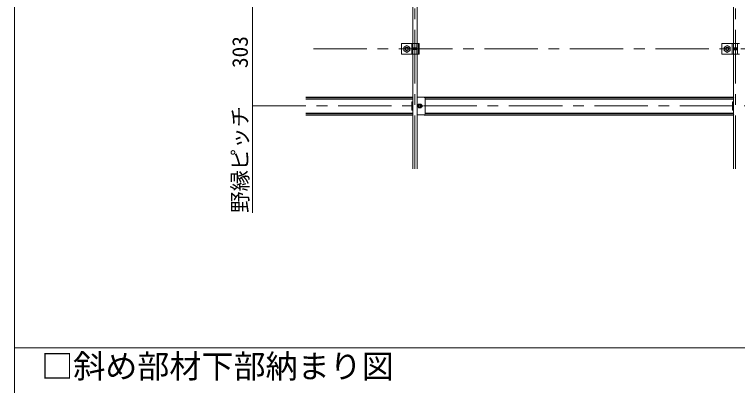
# Model space of a CAD drawing. Units: millimetres at full size, sheet at 1:30; details may follow other scales. Extents: x -5790 to 5910, y -4184 to 4114.
# Drawn here: x -5790 to -3760, y 78 to 1120 of the extents above; entities that cross this region are included whole.
import ezdxf
from ezdxf.enums import TextEntityAlignment as Align

# ---------------------------------------------------------------- set-up
doc = ezdxf.new("R2010")
doc.units = ezdxf.units.MM
doc.header["$LTSCALE"] = 30
for name, pattern in [('CHAIN1', [8, 5, -1, 1, -1]), ('DASHED1', [1.8, 1.2, -0.6]), ('DASHED2', [3, 2, -1])]:
    doc.linetypes.add(name, pattern=pattern)
for name, color, linetype, lineweight in [('4-0_中心線', 4, 'CHAIN1', 9), ('4-1_吊り材', 7, 'Continuous', 18), ('4-2_野縁受け', 3, 'Continuous', 18), ('4-3_野縁', 2, 'Continuous', 25), ('4-5_寸法', 4, 'Continuous', 9), ('4-A_クリップ', 7, 'Continuous', 18), ('4-B_ビス', 7, 'Continuous', 18), ('F-2', 3, 'Continuous', 18), ('F-6_文字', 7, 'Continuous', 18)]:
    doc.layers.add(name, color=color, linetype=linetype, lineweight=lineweight)
doc.styles.add('ＭＳ ゴシック', font='')
doc.styles.get('ＭＳ ゴシック').set_extended_font_data('MS Gothic')

msp = doc.modelspace()

# ---------------------------------------------------------------- linework, layer by layer
at = {"layer": '4-0_中心線'}
for p, q in [((-4665.78, 686.31), (-4665.78, 3310.31)), ((-3765.78, 686.31), (-3765.78, 3310.31)), ((-4950.79, 1023.31), (-2409.78, 1023.31)), ((-5121.78, 862.81), (-2580.78, 862.81))]:
    msp.add_line(p, q, dxfattribs=at)
at = {"layer": '4-1_吊り材', "linetype": 'DASHED2'}
for p, q in [((-4674.98, 1008.31), (-4674.98, 1038.31)), ((-3774.98, 1008.31), (-3774.98, 1038.31))]:
    msp.add_line(p, q, dxfattribs=at)
at = {"layer": '4-1_吊り材'}
for p, q in [((-4671.78, 1008.31), (-4671.78, 1038.31)), ((-4660.28, 1008.31), (-4660.28, 1038.31)), ((-4657.03, 1008.31), (-4657.03, 1038.31)), ((-4654.12, 1008.31), (-4654.12, 1038.31)), ((-3771.78, 1008.31), (-3771.78, 1038.31)), ((-3760.28, 1008.31), (-3760.28, 1038.31)), ((-4697.28, 1018.4), (-4688.78, 1013.5)), ((-4688.78, 1013.5), (-4680.28, 1018.4)), ((-4680.28, 1018.4), (-4680.28, 1028.22)), ((-3797.28, 1018.4), (-3788.78, 1013.5)), ((-3788.78, 1013.5), (-3780.28, 1018.4)), ((-3780.28, 1018.4), (-3780.28, 1028.22)), ((-4703.78, 1008.31), (-4654.12, 1008.31)), ((-3803.78, 1008.31), (-3754.12, 1008.31))]:
    msp.add_line(p, q, dxfattribs=at)
for points in [[(-4654.12, 1038.31), (-4703.78, 1038.31), (-4703.78, 1008.31)], [(-3754.12, 1038.31), (-3803.78, 1038.31), (-3803.78, 1008.31)], [(-4697.28, 1018.4), (-4697.28, 1028.22), (-4688.78, 1033.13), (-4680.28, 1028.22)], [(-3797.28, 1018.4), (-3797.28, 1028.22), (-3788.78, 1033.13), (-3780.28, 1028.22)]]:
    msp.add_lwpolyline(points, dxfattribs=at)
for centre, radius in [((-4688.78, 1023.31), 8.5), ((-4688.78, 1023.31), 4.76), ((-3788.78, 1023.31), 8.5), ((-3788.78, 1023.31), 4.76)]:
    msp.add_circle(centre, radius, dxfattribs=at)
at = {"layer": '4-1_吊り材', "linetype": 'DASHED1'}
for centre in [(-4688.78, 1023.31), (-3788.78, 1023.31)]:
    msp.add_circle(centre, 4.25, dxfattribs=at)
at = {"layer": '4-2_野縁受け'}
for p, q in [((-4671.78, 1038.31), (-4671.78, 1908.31)), ((-4659.78, 1038.31), (-4659.78, 1908.31)), ((-3771.78, 1038.31), (-3771.78, 1908.31)), ((-4671.78, 686.31), (-4671.78, 1008.31)), ((-4659.78, 686.31), (-4659.78, 1008.31)), ((-3771.78, 686.31), (-3771.78, 1008.31))]:
    msp.add_line(p, q, dxfattribs=at)
at = {"layer": '4-3_野縁'}
for p, q in [((-4971.78, 887.81), (-4671.78, 887.81)), ((-4971.78, 882.81), (-4671.78, 882.81)), ((-4639.78, 887.81), (-3771.78, 887.81)), ((-4636.78, 882.81), (-3771.78, 882.81)), ((-4971.78, 842.81), (-4671.78, 842.81)), ((-4971.78, 837.81), (-4671.78, 837.81)), ((-4639.78, 837.81), (-3771.78, 837.81)), ((-4636.78, 842.81), (-3771.78, 842.81))]:
    msp.add_line(p, q, dxfattribs=at)
at = {"layer": '4-5_寸法'}
msp.add_line((-5121.78, 562.81), (-5121.78, 1165.81), dxfattribs=at)
at = {"layer": '4-A_クリップ'}
for p, q in [((-4639.78, 887.81), (-4659.78, 887.81)), ((-4636.78, 840.81), (-4636.78, 884.81)), ((-4636.78, 883.53), (-4636.78, 842.09)), ((-3768.78, 886.16), (-3768.46, 886.16)), ((-4671.78, 850.82), (-4674.08, 850.82)), ((-4659.78, 837.81), (-4639.78, 837.81)), ((-3771.78, 850.82), (-3774.08, 850.82)), ((-3768.46, 839.46), (-3768.78, 839.46))]:
    msp.add_line(p, q, dxfattribs=at)
for points in [[(-4674.08, 850.82), (-4674.08, 874.82), (-4671.78, 874.82)], [(-3774.08, 850.82), (-3774.08, 874.82), (-3771.78, 874.82)]]:
    msp.add_lwpolyline(points, dxfattribs=at)
for centre, radius, start, end in [((-4639.78, 884.81), 3, 0, 90), ((-4656.53, 862.81), 3.25, 94.04304, 265.95748), ((-4648.03, 862.81), 3.25, 274.042, 85.95748), ((-4639.78, 840.81), 3, 270, 0)]:
    msp.add_arc(centre, radius, start, end, dxfattribs=at)
at = {"layer": '4-B_ビス'}
for p, q in [((-4671.78, 1025.55), (-4671.72, 1025.49)), ((-4671.78, 1020.86), (-4671.72, 1020.8)), ((-4671.72, 1025.49), (-4671.41, 1021.11)), ((-4671.72, 1020.8), (-4671.41, 1021.11)), ((-4671.41, 1025.49), (-4671.09, 1021.11)), ((-4670.78, 1025.49), (-4670.47, 1021.11)), ((-4670.78, 1025.49), (-4670.47, 1025.49)), ((-4670.47, 1025.49), (-4670.16, 1025.8)), ((-4670.47, 1025.49), (-4670.16, 1021.11)), ((-4670.47, 1021.11), (-4670.16, 1021.11)), ((-4670.16, 1025.8), (-4669.84, 1025.49)), ((-4669.84, 1025.49), (-4669.53, 1021.11)), ((-4669.53, 1025.49), (-4669.22, 1021.11)), ((-4668.91, 1025.49), (-4668.59, 1021.11)), ((-4668.59, 1025.49), (-4668.28, 1021.11)), ((-4667.97, 1025.49), (-4667.66, 1021.11)), ((-4667.66, 1025.49), (-4667.34, 1021.11)), ((-4667.03, 1025.49), (-4666.72, 1021.11)), ((-4666.72, 1025.49), (-4666.41, 1021.11)), ((-4666.09, 1025.49), (-4665.78, 1021.11)), ((-4665.78, 1025.49), (-4665.47, 1021.11)), ((-4665.16, 1025.49), (-4664.84, 1021.11)), ((-4664.84, 1025.49), (-4664.53, 1021.11)), ((-4664.22, 1025.49), (-4663.91, 1021.11)), ((-4664.22, 1025.49), (-4663.91, 1025.49)), ((-4663.91, 1025.49), (-4663.59, 1025.8)), ((-4663.91, 1025.49), (-4663.59, 1021.11)), ((-4663.91, 1021.11), (-4663.59, 1021.11)), ((-4663.59, 1025.8), (-4663.28, 1025.49)), ((-4663.28, 1025.49), (-4662.97, 1021.11)), ((-4662.97, 1025.49), (-4662.66, 1021.11)), ((-4662.34, 1025.49), (-4662.03, 1021.11)), ((-4662.03, 1025.49), (-4661.72, 1021.11)), ((-4661.41, 1025.49), (-4661.09, 1021.11)), ((-4661.09, 1025.49), (-4660.78, 1021.11)), ((-4660.47, 1025.49), (-4660.28, 1025.49)), ((-4660.47, 1025.49), (-4660.28, 1022.88)), ((-4660.47, 1020.8), (-4660.28, 1020.99)), ((-4653.53, 1019.83), (-4653.53, 1026.76)), ((-3771.78, 1025.55), (-3771.72, 1025.49)), ((-3771.78, 1020.86), (-3771.72, 1020.8)), ((-3771.72, 1025.49), (-3771.41, 1021.11)), ((-3771.72, 1020.8), (-3771.41, 1021.11)), ((-3771.41, 1025.49), (-3771.09, 1021.11)), ((-3770.78, 1025.49), (-3770.47, 1021.11)), ((-3770.78, 1025.49), (-3770.47, 1025.49)), ((-3770.47, 1025.49), (-3770.16, 1025.8)), ((-3770.47, 1025.49), (-3770.16, 1021.11)), ((-3770.47, 1021.11), (-3770.16, 1021.11)), ((-3770.16, 1025.8), (-3769.84, 1025.49)), ((-3769.84, 1025.49), (-3769.53, 1021.11)), ((-3769.53, 1025.49), (-3769.22, 1021.11)), ((-3768.91, 1025.49), (-3768.59, 1021.11)), ((-3768.59, 1025.49), (-3768.28, 1021.11)), ((-3767.97, 1025.49), (-3767.66, 1021.11)), ((-3767.66, 1025.49), (-3767.34, 1021.11)), ((-3767.03, 1025.49), (-3766.72, 1021.11)), ((-3766.72, 1025.49), (-3766.41, 1021.11)), ((-3766.09, 1025.49), (-3765.78, 1021.11)), ((-3765.78, 1025.49), (-3765.47, 1021.11)), ((-3765.16, 1025.49), (-3764.84, 1021.11)), ((-3764.84, 1025.49), (-3764.53, 1021.11)), ((-3764.22, 1025.49), (-3763.91, 1021.11)), ((-3764.22, 1025.49), (-3763.91, 1025.49)), ((-3763.91, 1025.49), (-3763.59, 1025.8)), ((-3763.91, 1025.49), (-3763.59, 1021.11)), ((-3763.91, 1021.11), (-3763.59, 1021.11)), ((-3763.59, 1025.8), (-3763.28, 1025.49)), ((-3763.28, 1025.49), (-3762.97, 1021.11)), ((-3762.97, 1025.49), (-3762.66, 1021.11)), ((-3762.34, 1025.49), (-3762.03, 1021.11)), ((-3762.03, 1025.49), (-3761.72, 1021.11)), ((-3761.41, 1025.49), (-3761.09, 1021.11)), ((-3761.09, 1025.49), (-3760.78, 1021.11)), ((-3760.47, 1025.49), (-3760.28, 1025.49)), ((-3760.47, 1025.49), (-3760.28, 1022.88)), ((-3760.47, 1020.8), (-3760.28, 1020.99))]:
    msp.add_line(p, q, dxfattribs=at)
for points in [[(-4671.72, 1025.49), (-4671.41, 1025.49), (-4671.09, 1025.8), (-4670.78, 1025.49)], [(-4671.41, 1021.11), (-4671.09, 1021.11), (-4670.78, 1020.8), (-4670.47, 1021.11)], [(-4670.16, 1021.11), (-4669.84, 1020.8), (-4669.53, 1021.11)], [(-4669.84, 1025.49), (-4669.53, 1025.49), (-4669.22, 1025.8), (-4668.91, 1025.49)], [(-4669.53, 1021.11), (-4669.22, 1021.11), (-4668.91, 1020.8), (-4668.59, 1021.11)], [(-4668.91, 1025.49), (-4668.59, 1025.49), (-4668.28, 1025.8), (-4667.97, 1025.49)], [(-4668.59, 1021.11), (-4668.28, 1021.11), (-4667.97, 1020.8), (-4667.66, 1021.11)], [(-4667.97, 1025.49), (-4667.66, 1025.49), (-4667.34, 1025.8), (-4667.03, 1025.49)], [(-4667.66, 1021.11), (-4667.34, 1021.11), (-4667.03, 1020.8), (-4666.72, 1021.11)], [(-4667.03, 1025.49), (-4666.72, 1025.49), (-4666.41, 1025.8), (-4666.09, 1025.49)], [(-4666.72, 1021.11), (-4666.41, 1021.11), (-4666.09, 1020.8), (-4665.78, 1021.11)], [(-4666.09, 1025.49), (-4665.78, 1025.49), (-4665.47, 1025.8), (-4665.16, 1025.49)], [(-4665.78, 1021.11), (-4665.47, 1021.11), (-4665.16, 1020.8), (-4664.84, 1021.11)], [(-4665.16, 1025.49), (-4664.84, 1025.49), (-4664.53, 1025.8), (-4664.22, 1025.49)], [(-4664.84, 1021.11), (-4664.53, 1021.11), (-4664.22, 1020.8), (-4663.91, 1021.11)], [(-4663.59, 1021.11), (-4663.28, 1020.8), (-4662.97, 1021.11)], [(-4663.28, 1025.49), (-4662.97, 1025.49), (-4662.66, 1025.8), (-4662.34, 1025.49)], [(-4662.97, 1021.11), (-4662.66, 1021.11), (-4662.34, 1020.8), (-4662.03, 1021.11)], [(-4662.34, 1025.49), (-4662.03, 1025.49), (-4661.72, 1025.8), (-4661.41, 1025.49)], [(-4662.03, 1021.11), (-4661.72, 1021.11), (-4661.41, 1020.8), (-4661.09, 1021.11)], [(-4661.41, 1025.49), (-4661.09, 1025.49), (-4660.78, 1025.8), (-4660.47, 1025.49)], [(-4661.09, 1021.11), (-4660.78, 1021.11), (-4660.47, 1020.8)], [(-3771.72, 1025.49), (-3771.41, 1025.49), (-3771.09, 1025.8), (-3770.78, 1025.49)], [(-3771.41, 1021.11), (-3771.09, 1021.11), (-3770.78, 1020.8), (-3770.47, 1021.11)], [(-3770.16, 1021.11), (-3769.84, 1020.8), (-3769.53, 1021.11)], [(-3769.84, 1025.49), (-3769.53, 1025.49), (-3769.22, 1025.8), (-3768.91, 1025.49)], [(-3769.53, 1021.11), (-3769.22, 1021.11), (-3768.91, 1020.8), (-3768.59, 1021.11)], [(-3768.91, 1025.49), (-3768.59, 1025.49), (-3768.28, 1025.8), (-3767.97, 1025.49)], [(-3768.59, 1021.11), (-3768.28, 1021.11), (-3767.97, 1020.8), (-3767.66, 1021.11)], [(-3767.97, 1025.49), (-3767.66, 1025.49), (-3767.34, 1025.8), (-3767.03, 1025.49)], [(-3767.66, 1021.11), (-3767.34, 1021.11), (-3767.03, 1020.8), (-3766.72, 1021.11)], [(-3767.03, 1025.49), (-3766.72, 1025.49), (-3766.41, 1025.8), (-3766.09, 1025.49)], [(-3766.72, 1021.11), (-3766.41, 1021.11), (-3766.09, 1020.8), (-3765.78, 1021.11)], [(-3766.09, 1025.49), (-3765.78, 1025.49), (-3765.47, 1025.8), (-3765.16, 1025.49)], [(-3765.78, 1021.11), (-3765.47, 1021.11), (-3765.16, 1020.8), (-3764.84, 1021.11)], [(-3765.16, 1025.49), (-3764.84, 1025.49), (-3764.53, 1025.8), (-3764.22, 1025.49)], [(-3764.84, 1021.11), (-3764.53, 1021.11), (-3764.22, 1020.8), (-3763.91, 1021.11)], [(-3763.59, 1021.11), (-3763.28, 1020.8), (-3762.97, 1021.11)], [(-3763.28, 1025.49), (-3762.97, 1025.49), (-3762.66, 1025.8), (-3762.34, 1025.49)], [(-3762.97, 1021.11), (-3762.66, 1021.11), (-3762.34, 1020.8), (-3762.03, 1021.11)], [(-3762.34, 1025.49), (-3762.03, 1025.49), (-3761.72, 1025.8), (-3761.41, 1025.49)], [(-3762.03, 1021.11), (-3761.72, 1021.11), (-3761.41, 1020.8), (-3761.09, 1021.11)], [(-3761.41, 1025.49), (-3761.09, 1025.49), (-3760.78, 1025.8), (-3760.47, 1025.49)], [(-3761.09, 1021.11), (-3760.78, 1021.11), (-3760.47, 1020.8)]]:
    msp.add_lwpolyline(points, dxfattribs=at)
msp.add_lwpolyline([(-4655.46, 857.31), (-4658.63, 862.81), (-4655.46, 868.31), (-4649.11, 868.31), (-4645.93, 862.81), (-4649.11, 857.31)], close=True, dxfattribs=at)
for radius in [5.24, 3.5]:
    msp.add_circle((-4652.28, 862.81), radius, dxfattribs=at)
at = {"layer": '4-B_ビス', "linetype": 'DASHED1'}
msp.add_circle((-4652.28, 862.81), 2.75, dxfattribs=at)
at = {"layer": '4-B_ビス'}
for centre, radius, start, end in [((-4654.87, 1026.76), 1.33, 303.93712, 56.06288), ((-4657.87, 1023.3), 4.33, 329.77861, 30.22139), ((-4654.87, 1019.83), 1.33, 303.93712, 56.06288)]:
    msp.add_arc(centre, radius, start, end, dxfattribs=at)
at = {"layer": 'F-2'}
for p, q in [((-5790.28, 4113.86), (-5790.28, -4136.14)), ((-5790.28, 183.86), (2082.69, 183.86))]:
    msp.add_line(p, q, dxfattribs=at)

# ---------------------------------------------------------------- texts
at = {"layer": '4-5_寸法', "style": 'ＭＳ ゴシック'}
for s, p in [('303', (-5121.78, 969.31)), ('野縁ピッチ', (-5121.78, 562.81))]:
    msp.add_text(s, height=43.99, rotation=90, dxfattribs=at).set_placement(p, align=Align.BOTTOM_LEFT)
at = {"layer": 'F-6_文字', "style": 'ＭＳ ゴシック'}
msp.add_text('□斜め部材下部納まり図', height=65.98, dxfattribs=at).set_placement((-5715.28, 78.86), align=Align.BOTTOM_LEFT)

doc.saveas('drawing.dxf')
